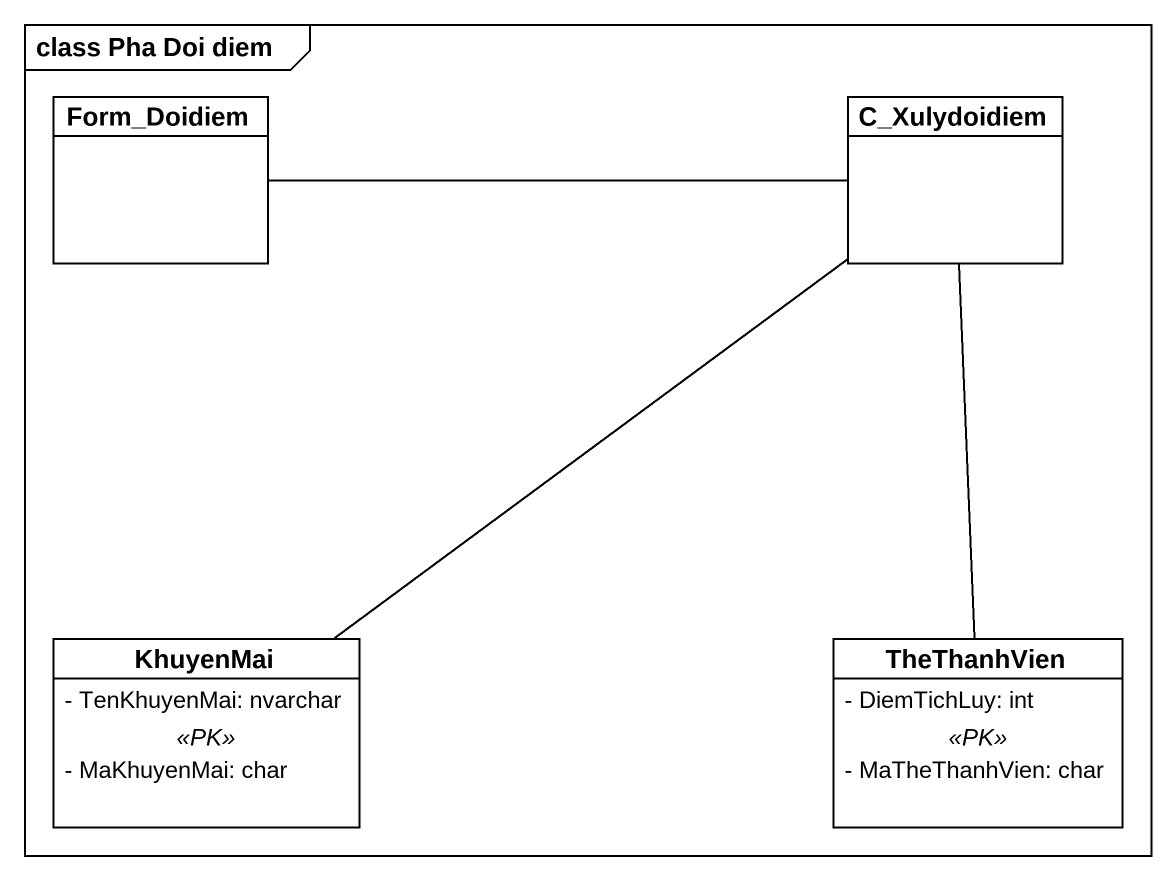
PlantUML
@startuml
mainframe class Pha Doi diem
hide circle
hide empty members
skinparam classAttributeIconSize 0
class Form_Doidiem
class C_Xulydoidiem
class KhuyenMai {
  - TenKhuyenMai: nvarchar
  .. <<PK>> ..
  - MaKhuyenMai: char
}
class TheThanhVien {
  - DiemTichLuy: int
  .. <<PK>> ..
  - MaTheThanhVien: char
}
Form_Doidiem -right- C_Xulydoidiem
C_Xulydoidiem -- KhuyenMai
C_Xulydoidiem -- TheThanhVien
@enduml
